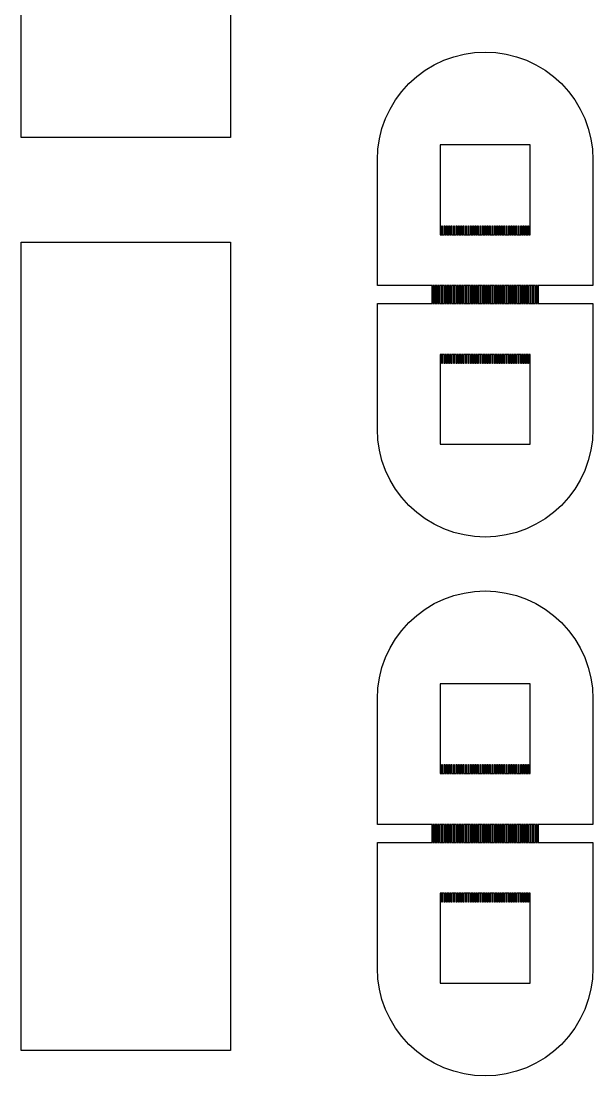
# Model space of a CAD drawing. Extents: x -25 to 122, y -49 to 104.
# Drawn here: x -5.6 to 4.13, y 27.97 to 45.92 of the extents above; entities that cross this region are included whole.
import ezdxf

# ---------------------------------------------------------------- set-up
doc = ezdxf.new("R2010")
doc.units = 0

msp = doc.modelspace()

# ---------------------------------------------------------------- linework, layer by layer
for p, q in [((-5.60449, 43.9444), (-5.60449, 58.5925)), ((-2.03799, 55.026), (-2.03799, 43.9444)), ((1.42812, 45.1799), (1.59082, 45.2568)), ((1.59082, 45.2568), (1.76031, 45.3175)), ((1.76031, 45.3175), (1.93492, 45.3612)), ((1.93492, 45.3612), (2.11296, 45.3876)), ((2.11296, 45.3876), (2.29274, 45.3964)), ((2.29274, 45.3964), (2.47252, 45.3876)), ((2.47252, 45.3876), (2.65056, 45.3612)), ((2.65056, 45.3612), (2.82518, 45.3175)), ((2.82518, 45.3175), (2.99466, 45.2568)), ((2.99466, 45.2568), (3.15738, 45.1799)), ((1.12914, 44.9801), (1.27373, 45.0873)), ((1.27373, 45.0873), (1.42812, 45.1799)), ((3.15738, 45.1799), (3.31175, 45.0873)), ((3.31175, 45.0873), (3.45634, 44.9801)), ((0.99577, 44.8592), (1.12914, 44.9801)), ((3.45634, 44.9801), (3.58971, 44.8592)), ((0.76767, 44.5813), (0.87489, 44.7258)), ((0.87489, 44.7258), (0.99577, 44.8592)), ((3.58971, 44.8592), (3.7106, 44.7258)), ((3.7106, 44.7258), (3.81783, 44.5813)), ((0.67512, 44.4269), (0.76767, 44.5813)), ((3.81783, 44.5813), (3.91035, 44.4269)), ((0.59816, 44.2642), (0.67512, 44.4269)), ((3.91035, 44.4269), (3.98732, 44.2642)), ((0.53752, 44.0947), (0.59816, 44.2642)), ((3.98732, 44.2642), (4.04796, 44.0947)), ((0.49379, 43.9201), (0.53752, 44.0947)), ((4.04796, 44.0947), (4.09169, 43.9201)), ((-2.03799, 43.9444), (-5.60449, 43.9444)), ((0.46739, 43.742), (0.49379, 43.9201)), ((3.05699, 43.817), (1.52849, 43.817)), ((1.52849, 43.817), (1.52849, 42.2885)), ((3.05699, 42.2885), (3.05699, 43.817)), ((4.09169, 43.9201), (4.1181, 43.742)), ((0.45856, 43.5622), (0.46739, 43.742)), ((4.1181, 43.742), (4.12692, 43.5622)), ((0.45856, 41.4223), (0.45856, 43.5622)), ((4.12692, 43.5622), (4.12692, 41.4223)), ((1.55397, 42.4413), (1.56416, 42.4413)), ((1.55397, 42.2885), (1.55397, 42.4413)), ((1.56416, 42.4413), (1.56416, 42.2885)), ((1.59473, 42.2885), (1.59473, 42.4413)), ((1.59473, 42.4413), (1.60493, 42.4413)), ((1.60493, 42.4413), (1.60493, 42.2885)), ((1.6355, 42.2885), (1.6355, 42.4413)), ((1.6355, 42.4413), (1.64568, 42.4413)), ((1.64568, 42.4413), (1.64568, 42.2885)), ((1.67625, 42.2885), (1.67625, 42.4413)), ((1.67625, 42.4413), (1.68645, 42.4413)), ((1.68645, 42.4413), (1.68645, 42.2885)), ((1.71703, 42.2885), (1.71703, 42.4413)), ((1.71703, 42.4413), (1.7272, 42.4413)), ((1.7272, 42.4413), (1.7272, 42.2885)), ((1.75777, 42.2885), (1.75777, 42.4413)), ((1.75777, 42.4413), (1.76796, 42.4413)), ((1.76796, 42.4413), (1.76796, 42.2885)), ((1.79854, 42.2885), (1.79854, 42.4413)), ((1.79854, 42.4413), (1.80873, 42.4413)), ((1.80873, 42.4413), (1.80873, 42.2885)), ((1.83929, 42.2885), (1.83929, 42.4413)), ((1.83929, 42.4413), (1.84949, 42.4413)), ((1.84949, 42.4413), (1.84949, 42.2885)), ((1.88005, 42.2885), (1.88005, 42.4413)), ((1.88005, 42.4413), (1.89024, 42.4413)), ((1.89024, 42.4413), (1.89024, 42.2885)), ((1.92082, 42.2885), (1.92082, 42.4413)), ((1.92082, 42.4413), (1.931, 42.4413)), ((1.931, 42.4413), (1.931, 42.2885)), ((1.96156, 42.2885), (1.96156, 42.4413)), ((1.96156, 42.4413), (1.97177, 42.4413)), ((1.97177, 42.4413), (1.97177, 42.2885)), ((2.00233, 42.2885), (2.00233, 42.4413)), ((2.00233, 42.4413), (2.01253, 42.4413)), ((2.01253, 42.4413), (2.01253, 42.2885)), ((2.04309, 42.2885), (2.04309, 42.4413)), ((2.04309, 42.4413), (2.0533, 42.4413)), ((2.0533, 42.4413), (2.0533, 42.2885)), ((2.08386, 42.2885), (2.08386, 42.4413)), ((2.08386, 42.4413), (2.09404, 42.4413)), ((2.09404, 42.4413), (2.09404, 42.2885)), ((2.12462, 42.2885), (2.12462, 42.4413)), ((2.12462, 42.4413), (2.1348, 42.4413)), ((2.1348, 42.4413), (2.1348, 42.2885)), ((2.16537, 42.2885), (2.16537, 42.4413)), ((2.16537, 42.4413), (2.17557, 42.4413)), ((2.17557, 42.4413), (2.17557, 42.2885)), ((2.20613, 42.2885), (2.20613, 42.4413)), ((2.20613, 42.4413), (2.21632, 42.4413)), ((2.21632, 42.4413), (2.21632, 42.2885)), ((2.24689, 42.2885), (2.24689, 42.4413)), ((2.24689, 42.4413), (2.2571, 42.4413)), ((2.2571, 42.4413), (2.2571, 42.2885)), ((2.28766, 42.2885), (2.28766, 42.4413)), ((2.28766, 42.4413), (2.29782, 42.4413)), ((2.29782, 42.4413), (2.29782, 42.2885)), ((2.3284, 42.2885), (2.3284, 42.4413)), ((2.3284, 42.4413), (2.33859, 42.4413)), ((2.33859, 42.4413), (2.33859, 42.2885)), ((2.36917, 42.2885), (2.36917, 42.4413)), ((2.36917, 42.4413), (2.37935, 42.4413)), ((2.37935, 42.4413), (2.37935, 42.2885)), ((2.40991, 42.2885), (2.40991, 42.4413)), ((2.40991, 42.4413), (2.42012, 42.4413)), ((2.42012, 42.4413), (2.42012, 42.2885)), ((2.45068, 42.2885), (2.45068, 42.4413)), ((2.45068, 42.4413), (2.46088, 42.4413)), ((2.46088, 42.4413), (2.46088, 42.2885)), ((2.49144, 42.2885), (2.49144, 42.4413)), ((2.49144, 42.4413), (2.50162, 42.4413)), ((2.50162, 42.4413), (2.50162, 42.2885)), ((2.5322, 42.2885), (2.5322, 42.4413)), ((2.5322, 42.4413), (2.54239, 42.4413)), ((2.54239, 42.4413), (2.54239, 42.2885)), ((2.57297, 42.2885), (2.57297, 42.4413)), ((2.57297, 42.4413), (2.58315, 42.4413)), ((2.58315, 42.4413), (2.58315, 42.2885)), ((2.61371, 42.2885), (2.61371, 42.4413)), ((2.61371, 42.4413), (2.62392, 42.4413)), ((2.62392, 42.4413), (2.62392, 42.2885)), ((2.65448, 42.2885), (2.65448, 42.4413)), ((2.65448, 42.4413), (2.66467, 42.4413)), ((2.66467, 42.4413), (2.66467, 42.2885)), ((2.69524, 42.2885), (2.69524, 42.4413)), ((2.69524, 42.4413), (2.70543, 42.4413)), ((2.70543, 42.4413), (2.70543, 42.2885)), ((2.73601, 42.2885), (2.73601, 42.4413)), ((2.73601, 42.4413), (2.74619, 42.4413)), ((2.74619, 42.4413), (2.74619, 42.2885)), ((2.77676, 42.2885), (2.77676, 42.4413)), ((2.77676, 42.4413), (2.78694, 42.4413)), ((2.78694, 42.4413), (2.78694, 42.2885)), ((2.81752, 42.2885), (2.81752, 42.4413)), ((2.81752, 42.4413), (2.82771, 42.4413)), ((2.82771, 42.4413), (2.82771, 42.2885)), ((2.85828, 42.2885), (2.85828, 42.4413)), ((2.85828, 42.4413), (2.86847, 42.4413)), ((2.86847, 42.4413), (2.86847, 42.2885)), ((2.89903, 42.2885), (2.89903, 42.4413)), ((2.89903, 42.4413), (2.90923, 42.4413)), ((2.90923, 42.4413), (2.90923, 42.2885)), ((2.9398, 42.2885), (2.9398, 42.4413)), ((2.9398, 42.4413), (2.94998, 42.4413)), ((2.94998, 42.4413), (2.94998, 42.2885)), ((2.98056, 42.2885), (2.98056, 42.4413)), ((2.98056, 42.4413), (2.99075, 42.4413)), ((2.99075, 42.4413), (2.99075, 42.2885)), ((3.02132, 42.2885), (3.02132, 42.4413)), ((3.02132, 42.4413), (3.03151, 42.4413)), ((3.03151, 42.4413), (3.03151, 42.2885)), ((1.52849, 42.2885), (1.55397, 42.2885)), ((1.56416, 42.2885), (1.59473, 42.2885)), ((1.60493, 42.2885), (1.6355, 42.2885)), ((1.64568, 42.2885), (1.67625, 42.2885)), ((1.68645, 42.2885), (1.71703, 42.2885)), ((1.7272, 42.2885), (1.75777, 42.2885)), ((1.76796, 42.2885), (1.79854, 42.2885)), ((1.80873, 42.2885), (1.83929, 42.2885)), ((1.84949, 42.2885), (1.88005, 42.2885)), ((1.89024, 42.2885), (1.92082, 42.2885)), ((1.931, 42.2885), (1.96156, 42.2885)), ((1.97177, 42.2885), (2.00233, 42.2885)), ((2.01253, 42.2885), (2.04309, 42.2885)), ((2.0533, 42.2885), (2.08386, 42.2885)), ((2.09404, 42.2885), (2.12462, 42.2885)), ((2.1348, 42.2885), (2.16537, 42.2885)), ((2.17557, 42.2885), (2.20613, 42.2885)), ((2.21632, 42.2885), (2.24689, 42.2885)), ((2.2571, 42.2885), (2.28766, 42.2885)), ((2.29782, 42.2885), (2.3284, 42.2885)), ((2.33859, 42.2885), (2.36917, 42.2885)), ((2.37935, 42.2885), (2.40991, 42.2885)), ((2.42012, 42.2885), (2.45068, 42.2885)), ((2.46088, 42.2885), (2.49144, 42.2885)), ((2.50162, 42.2885), (2.5322, 42.2885)), ((2.54239, 42.2885), (2.57297, 42.2885)), ((2.58315, 42.2885), (2.61371, 42.2885)), ((2.62392, 42.2885), (2.65448, 42.2885)), ((2.66467, 42.2885), (2.69524, 42.2885)), ((2.70543, 42.2885), (2.73601, 42.2885)), ((2.74619, 42.2885), (2.77676, 42.2885)), ((2.78694, 42.2885), (2.81752, 42.2885)), ((2.82771, 42.2885), (2.85828, 42.2885)), ((2.86847, 42.2885), (2.89903, 42.2885)), ((2.90923, 42.2885), (2.9398, 42.2885)), ((2.94998, 42.2885), (2.98056, 42.2885)), ((2.99075, 42.2885), (3.02132, 42.2885)), ((3.03151, 42.2885), (3.05699, 42.2885)), ((-5.60449, 28.4046), (-5.60449, 42.1611)), ((-5.60449, 42.1611), (-2.03799, 42.1611)), ((-2.03799, 42.1611), (-2.03799, 28.4046)), ((1.39093, 41.4223), (0.45856, 41.4223)), ((1.39093, 41.1167), (1.39093, 41.4223)), ((1.4317, 41.4223), (1.40112, 41.4223)), ((1.40112, 41.4223), (1.40112, 41.1167)), ((1.4317, 41.1167), (1.4317, 41.4223)), ((1.47246, 41.4223), (1.44188, 41.4223)), ((1.44188, 41.4223), (1.44188, 41.1167)), ((1.47246, 41.1167), (1.47246, 41.4223)), ((1.51321, 41.4223), (1.48264, 41.4223)), ((1.48264, 41.4223), (1.48264, 41.1167)), ((1.51321, 41.1167), (1.51321, 41.4223)), ((1.55397, 41.4223), (1.52341, 41.4223)), ((1.52341, 41.4223), (1.52341, 41.1167)), ((1.55397, 41.1167), (1.55397, 41.4223)), ((1.59473, 41.4223), (1.56416, 41.4223)), ((1.56416, 41.4223), (1.56416, 41.1167)), ((1.59473, 41.1167), (1.59473, 41.4223)), ((1.6355, 41.4223), (1.60493, 41.4223)), ((1.60493, 41.4223), (1.60493, 41.1167)), ((1.6355, 41.1167), (1.6355, 41.4223)), ((1.67625, 41.4223), (1.64568, 41.4223)), ((1.64568, 41.4223), (1.64568, 41.1167)), ((1.67625, 41.1167), (1.67625, 41.4223)), ((1.71703, 41.4223), (1.68645, 41.4223)), ((1.68645, 41.4223), (1.68645, 41.1167)), ((1.71703, 41.1167), (1.71703, 41.4223)), ((1.75777, 41.4223), (1.7272, 41.4223)), ((1.7272, 41.4223), (1.7272, 41.1167)), ((1.75777, 41.1167), (1.75777, 41.4223)), ((1.79854, 41.4223), (1.76796, 41.4223)), ((1.76796, 41.4223), (1.76796, 41.1167)), ((1.79854, 41.1167), (1.79854, 41.4223)), ((1.83929, 41.4223), (1.80873, 41.4223)), ((1.80873, 41.4223), (1.80873, 41.1167)), ((1.83929, 41.1167), (1.83929, 41.4223)), ((1.88005, 41.4223), (1.84949, 41.4223)), ((1.84949, 41.4223), (1.84949, 41.1167)), ((1.88005, 41.1167), (1.88005, 41.4223)), ((1.92082, 41.4223), (1.89024, 41.4223)), ((1.89024, 41.4223), (1.89024, 41.1167)), ((1.92082, 41.1167), (1.92082, 41.4223)), ((1.96156, 41.4223), (1.931, 41.4223)), ((1.931, 41.4223), (1.931, 41.1167)), ((1.96156, 41.1167), (1.96156, 41.4223)), ((2.00233, 41.4223), (1.97177, 41.4223)), ((1.97177, 41.4223), (1.97177, 41.1167)), ((2.00233, 41.1167), (2.00233, 41.4223)), ((2.04309, 41.4223), (2.01253, 41.4223)), ((2.01253, 41.4223), (2.01253, 41.1167)), ((2.04309, 41.1167), (2.04309, 41.4223)), ((2.08386, 41.4223), (2.0533, 41.4223)), ((2.0533, 41.4223), (2.0533, 41.1167)), ((2.08386, 41.1167), (2.08386, 41.4223)), ((2.12462, 41.4223), (2.09404, 41.4223)), ((2.09404, 41.4223), (2.09404, 41.1167)), ((2.12462, 41.1167), (2.12462, 41.4223)), ((2.16537, 41.4223), (2.1348, 41.4223)), ((2.1348, 41.4223), (2.1348, 41.1167)), ((2.16537, 41.1167), (2.16537, 41.4223)), ((2.20613, 41.4223), (2.17557, 41.4223)), ((2.17557, 41.4223), (2.17557, 41.1167)), ((2.20613, 41.1167), (2.20613, 41.4223)), ((2.24689, 41.4223), (2.21632, 41.4223)), ((2.21632, 41.4223), (2.21632, 41.1167)), ((2.24689, 41.1167), (2.24689, 41.4223)), ((2.28766, 41.4223), (2.2571, 41.4223)), ((2.2571, 41.4223), (2.2571, 41.1167)), ((2.28766, 41.1167), (2.28766, 41.4223)), ((2.3284, 41.4223), (2.29782, 41.4223)), ((2.29782, 41.4223), (2.29782, 41.1167)), ((2.3284, 41.1167), (2.3284, 41.4223)), ((2.36917, 41.4223), (2.33859, 41.4223)), ((2.33859, 41.4223), (2.33859, 41.1167)), ((2.36917, 41.1167), (2.36917, 41.4223)), ((2.40991, 41.4223), (2.37935, 41.4223)), ((2.37935, 41.4223), (2.37935, 41.1167)), ((2.40991, 41.1167), (2.40991, 41.4223)), ((2.45068, 41.4223), (2.42012, 41.4223)), ((2.42012, 41.4223), (2.42012, 41.1167)), ((2.45068, 41.1167), (2.45068, 41.4223)), ((2.49144, 41.4223), (2.46088, 41.4223)), ((2.46088, 41.4223), (2.46088, 41.1167)), ((2.49144, 41.1167), (2.49144, 41.4223)), ((2.5322, 41.4223), (2.50162, 41.4223)), ((2.50162, 41.4223), (2.50162, 41.1167)), ((2.5322, 41.1167), (2.5322, 41.4223)), ((2.57297, 41.4223), (2.54239, 41.4223)), ((2.54239, 41.4223), (2.54239, 41.1167)), ((2.57297, 41.1167), (2.57297, 41.4223)), ((2.61371, 41.4223), (2.58315, 41.4223)), ((2.58315, 41.4223), (2.58315, 41.1167)), ((2.61371, 41.1167), (2.61371, 41.4223)), ((2.65448, 41.4223), (2.62392, 41.4223)), ((2.62392, 41.4223), (2.62392, 41.1167)), ((2.65448, 41.1167), (2.65448, 41.4223)), ((2.69524, 41.4223), (2.66467, 41.4223)), ((2.66467, 41.4223), (2.66467, 41.1167)), ((2.69524, 41.1167), (2.69524, 41.4223)), ((2.73601, 41.4223), (2.70543, 41.4223)), ((2.70543, 41.4223), (2.70543, 41.1167)), ((2.73601, 41.1167), (2.73601, 41.4223)), ((2.77676, 41.4223), (2.74619, 41.4223)), ((2.74619, 41.4223), (2.74619, 41.1167)), ((2.77676, 41.1167), (2.77676, 41.4223)), ((2.81752, 41.4223), (2.78694, 41.4223)), ((2.78694, 41.4223), (2.78694, 41.1167)), ((2.81752, 41.1167), (2.81752, 41.4223)), ((2.85828, 41.4223), (2.82771, 41.4223)), ((2.82771, 41.4223), (2.82771, 41.1167)), ((2.85828, 41.1167), (2.85828, 41.4223)), ((2.89903, 41.4223), (2.86847, 41.4223)), ((2.86847, 41.4223), (2.86847, 41.1167)), ((2.89903, 41.1167), (2.89903, 41.4223)), ((2.9398, 41.4223), (2.90923, 41.4223)), ((2.90923, 41.4223), (2.90923, 41.1167)), ((2.9398, 41.1167), (2.9398, 41.4223)), ((2.98056, 41.4223), (2.94998, 41.4223)), ((2.94998, 41.4223), (2.94998, 41.1167)), ((2.98056, 41.1167), (2.98056, 41.4223)), ((3.02132, 41.4223), (2.99075, 41.4223)), ((2.99075, 41.4223), (2.99075, 41.1167)), ((3.02132, 41.1167), (3.02132, 41.4223)), ((3.06207, 41.4223), (3.03151, 41.4223)), ((3.03151, 41.4223), (3.03151, 41.1167)), ((3.06207, 41.1167), (3.06207, 41.4223)), ((3.10284, 41.4223), (3.07228, 41.4223)), ((3.07228, 41.4223), (3.07228, 41.1167)), ((3.10284, 41.1167), (3.10284, 41.4223)), ((3.1436, 41.4223), (3.11304, 41.4223)), ((3.11304, 41.4223), (3.11304, 41.1167)), ((3.1436, 41.1167), (3.1436, 41.4223)), ((3.18437, 41.4223), (3.15378, 41.4223)), ((3.15378, 41.4223), (3.15378, 41.1167)), ((3.18437, 41.1167), (3.18437, 41.4223)), ((4.12692, 41.4223), (3.19455, 41.4223)), ((3.19455, 41.4223), (3.19455, 41.1167)), ((0.45856, 38.9767), (0.45856, 41.1167)), ((0.45856, 41.1167), (1.39093, 41.1167)), ((1.40112, 41.1167), (1.4317, 41.1167)), ((1.44188, 41.1167), (1.47246, 41.1167)), ((1.48264, 41.1167), (1.51321, 41.1167)), ((1.52341, 41.1167), (1.55397, 41.1167)), ((1.56416, 41.1167), (1.59473, 41.1167)), ((1.60493, 41.1167), (1.6355, 41.1167)), ((1.64568, 41.1167), (1.67625, 41.1167)), ((1.68645, 41.1167), (1.71703, 41.1167)), ((1.7272, 41.1167), (1.75777, 41.1167)), ((1.76796, 41.1167), (1.79854, 41.1167)), ((1.80873, 41.1167), (1.83929, 41.1167)), ((1.84949, 41.1167), (1.88005, 41.1167)), ((1.89024, 41.1167), (1.92082, 41.1167)), ((1.931, 41.1167), (1.96156, 41.1167)), ((1.97177, 41.1167), (2.00233, 41.1167)), ((2.01253, 41.1167), (2.04309, 41.1167)), ((2.0533, 41.1167), (2.08386, 41.1167)), ((2.09404, 41.1167), (2.12462, 41.1167)), ((2.1348, 41.1167), (2.16537, 41.1167)), ((2.17557, 41.1167), (2.20613, 41.1167)), ((2.21632, 41.1167), (2.24689, 41.1167)), ((2.2571, 41.1167), (2.28766, 41.1167)), ((2.29782, 41.1167), (2.3284, 41.1167)), ((2.33859, 41.1167), (2.36917, 41.1167)), ((2.37935, 41.1167), (2.40991, 41.1167)), ((2.42012, 41.1167), (2.45068, 41.1167)), ((2.46088, 41.1167), (2.49144, 41.1167)), ((2.50162, 41.1167), (2.5322, 41.1167)), ((2.54239, 41.1167), (2.57297, 41.1167)), ((2.58315, 41.1167), (2.61371, 41.1167)), ((2.62392, 41.1167), (2.65448, 41.1167)), ((2.66467, 41.1167), (2.69524, 41.1167)), ((2.70543, 41.1167), (2.73601, 41.1167)), ((2.74619, 41.1167), (2.77676, 41.1167)), ((2.78694, 41.1167), (2.81752, 41.1167)), ((2.82771, 41.1167), (2.85828, 41.1167)), ((2.86847, 41.1167), (2.89903, 41.1167)), ((2.90923, 41.1167), (2.9398, 41.1167)), ((2.94998, 41.1167), (2.98056, 41.1167)), ((2.99075, 41.1167), (3.02132, 41.1167)), ((3.03151, 41.1167), (3.06207, 41.1167)), ((3.07228, 41.1167), (3.10284, 41.1167)), ((3.11304, 41.1167), (3.1436, 41.1167)), ((3.15378, 41.1167), (3.18437, 41.1167)), ((3.19455, 41.1167), (4.12692, 41.1167)), ((4.12692, 41.1167), (4.12692, 38.9767)), ((1.55397, 40.2505), (1.52849, 40.2505)), ((1.52849, 40.2505), (1.52849, 38.722)), ((1.55397, 40.0976), (1.55397, 40.2505)), ((1.59473, 40.2505), (1.56416, 40.2505)), ((1.56416, 40.2505), (1.56416, 40.0976)), ((1.59473, 40.0976), (1.59473, 40.2505)), ((1.6355, 40.2505), (1.60493, 40.2505)), ((1.60493, 40.2505), (1.60493, 40.0976)), ((1.6355, 40.0976), (1.6355, 40.2505)), ((1.67625, 40.2505), (1.64568, 40.2505)), ((1.64568, 40.2505), (1.64568, 40.0976)), ((1.67625, 40.0976), (1.67625, 40.2505)), ((1.71703, 40.2505), (1.68645, 40.2505)), ((1.68645, 40.2505), (1.68645, 40.0976)), ((1.71703, 40.0976), (1.71703, 40.2505)), ((1.75777, 40.2505), (1.7272, 40.2505)), ((1.7272, 40.2505), (1.7272, 40.0976)), ((1.75777, 40.0976), (1.75777, 40.2505)), ((1.79854, 40.2505), (1.76796, 40.2505)), ((1.76796, 40.2505), (1.76796, 40.0976)), ((1.79854, 40.0976), (1.79854, 40.2505)), ((1.83929, 40.2505), (1.80873, 40.2505)), ((1.80873, 40.2505), (1.80873, 40.0976)), ((1.83929, 40.0976), (1.83929, 40.2505)), ((1.88005, 40.2505), (1.84949, 40.2505)), ((1.84949, 40.2505), (1.84949, 40.0976)), ((1.88005, 40.0976), (1.88005, 40.2505)), ((1.92082, 40.2505), (1.89024, 40.2505)), ((1.89024, 40.2505), (1.89024, 40.0976)), ((1.92082, 40.0976), (1.92082, 40.2505)), ((1.96156, 40.2505), (1.931, 40.2505)), ((1.931, 40.2505), (1.931, 40.0976)), ((1.96156, 40.0976), (1.96156, 40.2505)), ((2.00233, 40.2505), (1.97177, 40.2505)), ((1.97177, 40.2505), (1.97177, 40.0976)), ((2.00233, 40.0976), (2.00233, 40.2505)), ((2.04309, 40.2505), (2.01253, 40.2505)), ((2.01253, 40.2505), (2.01253, 40.0976)), ((2.04309, 40.0976), (2.04309, 40.2505)), ((2.08386, 40.2505), (2.0533, 40.2505)), ((2.0533, 40.2505), (2.0533, 40.0976)), ((2.08386, 40.0976), (2.08386, 40.2505)), ((2.12462, 40.2505), (2.09404, 40.2505)), ((2.09404, 40.2505), (2.09404, 40.0976)), ((2.12462, 40.0976), (2.12462, 40.2505)), ((2.16537, 40.2505), (2.1348, 40.2505)), ((2.1348, 40.2505), (2.1348, 40.0976)), ((2.16537, 40.0976), (2.16537, 40.2505)), ((2.20613, 40.2505), (2.17557, 40.2505)), ((2.17557, 40.2505), (2.17557, 40.0976)), ((2.20613, 40.0976), (2.20613, 40.2505)), ((2.24689, 40.2505), (2.21632, 40.2505)), ((2.21632, 40.2505), (2.21632, 40.0976)), ((2.24689, 40.0976), (2.24689, 40.2505)), ((2.28766, 40.2505), (2.2571, 40.2505)), ((2.2571, 40.2505), (2.2571, 40.0976)), ((2.28766, 40.0976), (2.28766, 40.2505)), ((2.3284, 40.2505), (2.29782, 40.2505)), ((2.29782, 40.2505), (2.29782, 40.0976)), ((2.3284, 40.0976), (2.3284, 40.2505)), ((2.36917, 40.2505), (2.33859, 40.2505)), ((2.33859, 40.2505), (2.33859, 40.0976)), ((2.36917, 40.0976), (2.36917, 40.2505)), ((2.40991, 40.2505), (2.37935, 40.2505)), ((2.37935, 40.2505), (2.37935, 40.0976)), ((2.40991, 40.0976), (2.40991, 40.2505)), ((2.45068, 40.2505), (2.42012, 40.2505)), ((2.42012, 40.2505), (2.42012, 40.0976)), ((2.45068, 40.0976), (2.45068, 40.2505)), ((2.49144, 40.2505), (2.46088, 40.2505)), ((2.46088, 40.2505), (2.46088, 40.0976)), ((2.49144, 40.0976), (2.49144, 40.2505)), ((2.5322, 40.2505), (2.50162, 40.2505)), ((2.50162, 40.2505), (2.50162, 40.0976)), ((2.5322, 40.0976), (2.5322, 40.2505)), ((2.57297, 40.2505), (2.54239, 40.2505)), ((2.54239, 40.2505), (2.54239, 40.0976)), ((2.57297, 40.0976), (2.57297, 40.2505)), ((2.61371, 40.2505), (2.58315, 40.2505)), ((2.58315, 40.2505), (2.58315, 40.0976)), ((2.61371, 40.0976), (2.61371, 40.2505)), ((2.65448, 40.2505), (2.62392, 40.2505)), ((2.62392, 40.2505), (2.62392, 40.0976)), ((2.65448, 40.0976), (2.65448, 40.2505)), ((2.69524, 40.2505), (2.66467, 40.2505)), ((2.66467, 40.2505), (2.66467, 40.0976)), ((2.69524, 40.0976), (2.69524, 40.2505)), ((2.73601, 40.2505), (2.70543, 40.2505)), ((2.70543, 40.2505), (2.70543, 40.0976)), ((2.73601, 40.0976), (2.73601, 40.2505)), ((2.77676, 40.2505), (2.74619, 40.2505)), ((2.74619, 40.2505), (2.74619, 40.0976)), ((2.77676, 40.0976), (2.77676, 40.2505)), ((2.81752, 40.2505), (2.78694, 40.2505)), ((2.78694, 40.2505), (2.78694, 40.0976)), ((2.81752, 40.0976), (2.81752, 40.2505)), ((2.85828, 40.2505), (2.82771, 40.2505)), ((2.82771, 40.2505), (2.82771, 40.0976)), ((2.85828, 40.0976), (2.85828, 40.2505)), ((2.89903, 40.2505), (2.86847, 40.2505)), ((2.86847, 40.2505), (2.86847, 40.0976)), ((2.89903, 40.0976), (2.89903, 40.2505)), ((2.9398, 40.2505), (2.90923, 40.2505)), ((2.90923, 40.2505), (2.90923, 40.0976)), ((2.9398, 40.0976), (2.9398, 40.2505)), ((2.98056, 40.2505), (2.94998, 40.2505)), ((2.94998, 40.2505), (2.94998, 40.0976)), ((2.98056, 40.0976), (2.98056, 40.2505)), ((3.02132, 40.2505), (2.99075, 40.2505)), ((2.99075, 40.2505), (2.99075, 40.0976)), ((3.02132, 40.0976), (3.02132, 40.2505)), ((3.05699, 40.2505), (3.03151, 40.2505)), ((3.03151, 40.2505), (3.03151, 40.0976)), ((3.05699, 38.722), (3.05699, 40.2505)), ((1.56416, 40.0976), (1.55397, 40.0976)), ((1.60493, 40.0976), (1.59473, 40.0976)), ((1.64568, 40.0976), (1.6355, 40.0976)), ((1.68645, 40.0976), (1.67625, 40.0976)), ((1.7272, 40.0976), (1.71703, 40.0976)), ((1.76796, 40.0976), (1.75777, 40.0976)), ((1.80873, 40.0976), (1.79854, 40.0976)), ((1.84949, 40.0976), (1.83929, 40.0976)), ((1.89024, 40.0976), (1.88005, 40.0976)), ((1.931, 40.0976), (1.92082, 40.0976)), ((1.97177, 40.0976), (1.96156, 40.0976)), ((2.01253, 40.0976), (2.00233, 40.0976)), ((2.0533, 40.0976), (2.04309, 40.0976)), ((2.09404, 40.0976), (2.08386, 40.0976)), ((2.1348, 40.0976), (2.12462, 40.0976)), ((2.17557, 40.0976), (2.16537, 40.0976)), ((2.21632, 40.0976), (2.20613, 40.0976)), ((2.2571, 40.0976), (2.24689, 40.0976)), ((2.29782, 40.0976), (2.28766, 40.0976)), ((2.33859, 40.0976), (2.3284, 40.0976)), ((2.37935, 40.0976), (2.36917, 40.0976)), ((2.42012, 40.0976), (2.40991, 40.0976)), ((2.46088, 40.0976), (2.45068, 40.0976)), ((2.50162, 40.0976), (2.49144, 40.0976)), ((2.54239, 40.0976), (2.5322, 40.0976)), ((2.58315, 40.0976), (2.57297, 40.0976)), ((2.62392, 40.0976), (2.61371, 40.0976)), ((2.66467, 40.0976), (2.65448, 40.0976)), ((2.70543, 40.0976), (2.69524, 40.0976)), ((2.74619, 40.0976), (2.73601, 40.0976)), ((2.78694, 40.0976), (2.77676, 40.0976)), ((2.82771, 40.0976), (2.81752, 40.0976)), ((2.86847, 40.0976), (2.85828, 40.0976)), ((2.90923, 40.0976), (2.89903, 40.0976)), ((2.94998, 40.0976), (2.9398, 40.0976)), ((2.99075, 40.0976), (2.98056, 40.0976)), ((3.03151, 40.0976), (3.02132, 40.0976)), ((0.46739, 38.797), (0.45856, 38.9767)), ((4.12692, 38.9767), (4.1181, 38.797)), ((0.49379, 38.6189), (0.46739, 38.797)), ((4.1181, 38.797), (4.09169, 38.6189)), ((0.53752, 38.4443), (0.49379, 38.6189)), ((1.52849, 38.722), (3.05699, 38.722)), ((4.09169, 38.6189), (4.04796, 38.4443)), ((0.59816, 38.2748), (0.53752, 38.4443)), ((4.04796, 38.4443), (3.98732, 38.2748)), ((0.67512, 38.1121), (0.59816, 38.2748)), ((3.98732, 38.2748), (3.91035, 38.1121)), ((0.76767, 37.9577), (0.67512, 38.1121)), ((3.91035, 38.1121), (3.81783, 37.9577)), ((0.87489, 37.8131), (0.76767, 37.9577)), ((3.81783, 37.9577), (3.7106, 37.8131)), ((0.99577, 37.6798), (0.87489, 37.8131)), ((3.7106, 37.8131), (3.58971, 37.6798)), ((1.12914, 37.5589), (0.99577, 37.6798)), ((1.27373, 37.4517), (1.12914, 37.5589)), ((3.45634, 37.5589), (3.31175, 37.4517)), ((3.58971, 37.6798), (3.45634, 37.5589)), ((1.42812, 37.3591), (1.27373, 37.4517)), ((1.59082, 37.2822), (1.42812, 37.3591)), ((3.15738, 37.3591), (2.99466, 37.2822)), ((3.31175, 37.4517), (3.15738, 37.3591)), ((1.76031, 37.2215), (1.59082, 37.2822)), ((1.93492, 37.1778), (1.76031, 37.2215)), ((2.11296, 37.1514), (1.93492, 37.1778)), ((2.65056, 37.1778), (2.47252, 37.1514)), ((2.82518, 37.2215), (2.65056, 37.1778)), ((2.99466, 37.2822), (2.82518, 37.2215)), ((2.29274, 37.1425), (2.11296, 37.1514)), ((2.47252, 37.1514), (2.29274, 37.1425)), ((1.42812, 36.0089), (1.59082, 36.0858)), ((1.59082, 36.0858), (1.76031, 36.1465)), ((1.76031, 36.1465), (1.93492, 36.1902)), ((1.93492, 36.1902), (2.11296, 36.2166)), ((2.11296, 36.2166), (2.29274, 36.2254)), ((2.29274, 36.2254), (2.47252, 36.2166)), ((2.47252, 36.2166), (2.65056, 36.1902)), ((2.65056, 36.1902), (2.82518, 36.1465)), ((2.82518, 36.1465), (2.99466, 36.0858)), ((2.99466, 36.0858), (3.15738, 36.0089)), ((1.12914, 35.8091), (1.27373, 35.9163)), ((1.27373, 35.9163), (1.42812, 36.0089)), ((3.15738, 36.0089), (3.31175, 35.9163)), ((3.31175, 35.9163), (3.45634, 35.8091)), ((0.99577, 35.6882), (1.12914, 35.8091)), ((3.45634, 35.8091), (3.58971, 35.6882)), ((0.76767, 35.4103), (0.87489, 35.5548)), ((0.87489, 35.5548), (0.99577, 35.6882)), ((3.58971, 35.6882), (3.7106, 35.5548)), ((3.7106, 35.5548), (3.81783, 35.4103)), ((0.67512, 35.2559), (0.76767, 35.4103)), ((3.81783, 35.4103), (3.91035, 35.2559)), ((0.59816, 35.0932), (0.67512, 35.2559)), ((3.91035, 35.2559), (3.98732, 35.0932)), ((0.53752, 34.9237), (0.59816, 35.0932)), ((3.98732, 35.0932), (4.04796, 34.9237)), ((0.49379, 34.7491), (0.53752, 34.9237)), ((4.04796, 34.9237), (4.09169, 34.7491)), ((0.46739, 34.571), (0.49379, 34.7491)), ((4.09169, 34.7491), (4.1181, 34.571)), ((0.45856, 34.3912), (0.46739, 34.571)), ((3.05699, 34.646), (1.52849, 34.646)), ((1.52849, 34.646), (1.52849, 33.1175)), ((3.05699, 33.1175), (3.05699, 34.646)), ((4.1181, 34.571), (4.12692, 34.3912)), ((0.45856, 32.2513), (0.45856, 34.3912)), ((4.12692, 34.3912), (4.12692, 32.2513)), ((1.55397, 33.2703), (1.56416, 33.2703)), ((1.55397, 33.1175), (1.55397, 33.2703)), ((1.56416, 33.2703), (1.56416, 33.1175)), ((1.59473, 33.1175), (1.59473, 33.2703)), ((1.59473, 33.2703), (1.60493, 33.2703)), ((1.60493, 33.2703), (1.60493, 33.1175)), ((1.6355, 33.1175), (1.6355, 33.2703)), ((1.6355, 33.2703), (1.64568, 33.2703)), ((1.64568, 33.2703), (1.64568, 33.1175)), ((1.67625, 33.1175), (1.67625, 33.2703)), ((1.67625, 33.2703), (1.68645, 33.2703)), ((1.68645, 33.2703), (1.68645, 33.1175)), ((1.71703, 33.1175), (1.71703, 33.2703)), ((1.71703, 33.2703), (1.7272, 33.2703)), ((1.7272, 33.2703), (1.7272, 33.1175)), ((1.75777, 33.1175), (1.75777, 33.2703)), ((1.75777, 33.2703), (1.76796, 33.2703)), ((1.76796, 33.2703), (1.76796, 33.1175)), ((1.79854, 33.1175), (1.79854, 33.2703)), ((1.79854, 33.2703), (1.80873, 33.2703)), ((1.80873, 33.2703), (1.80873, 33.1175)), ((1.83929, 33.1175), (1.83929, 33.2703)), ((1.83929, 33.2703), (1.84949, 33.2703)), ((1.84949, 33.2703), (1.84949, 33.1175)), ((1.88005, 33.1175), (1.88005, 33.2703)), ((1.88005, 33.2703), (1.89024, 33.2703)), ((1.89024, 33.2703), (1.89024, 33.1175)), ((1.92082, 33.1175), (1.92082, 33.2703)), ((1.92082, 33.2703), (1.931, 33.2703)), ((1.931, 33.2703), (1.931, 33.1175)), ((1.96156, 33.1175), (1.96156, 33.2703)), ((1.96156, 33.2703), (1.97177, 33.2703)), ((1.97177, 33.2703), (1.97177, 33.1175)), ((2.00233, 33.1175), (2.00233, 33.2703)), ((2.00233, 33.2703), (2.01253, 33.2703)), ((2.01253, 33.2703), (2.01253, 33.1175)), ((2.04309, 33.1175), (2.04309, 33.2703)), ((2.04309, 33.2703), (2.0533, 33.2703)), ((2.0533, 33.2703), (2.0533, 33.1175)), ((2.08386, 33.1175), (2.08386, 33.2703)), ((2.08386, 33.2703), (2.09404, 33.2703)), ((2.09404, 33.2703), (2.09404, 33.1175)), ((2.12462, 33.1175), (2.12462, 33.2703)), ((2.12462, 33.2703), (2.1348, 33.2703)), ((2.1348, 33.2703), (2.1348, 33.1175)), ((2.16537, 33.1175), (2.16537, 33.2703)), ((2.16537, 33.2703), (2.17557, 33.2703)), ((2.17557, 33.2703), (2.17557, 33.1175)), ((2.20613, 33.1175), (2.20613, 33.2703)), ((2.20613, 33.2703), (2.21632, 33.2703)), ((2.21632, 33.2703), (2.21632, 33.1175)), ((2.24689, 33.1175), (2.24689, 33.2703)), ((2.24689, 33.2703), (2.2571, 33.2703)), ((2.2571, 33.2703), (2.2571, 33.1175)), ((2.28766, 33.1175), (2.28766, 33.2703)), ((2.28766, 33.2703), (2.29782, 33.2703)), ((2.29782, 33.2703), (2.29782, 33.1175)), ((2.3284, 33.1175), (2.3284, 33.2703)), ((2.3284, 33.2703), (2.33859, 33.2703)), ((2.33859, 33.2703), (2.33859, 33.1175)), ((2.36917, 33.1175), (2.36917, 33.2703)), ((2.36917, 33.2703), (2.37935, 33.2703)), ((2.37935, 33.2703), (2.37935, 33.1175)), ((2.40991, 33.1175), (2.40991, 33.2703)), ((2.40991, 33.2703), (2.42012, 33.2703)), ((2.42012, 33.2703), (2.42012, 33.1175)), ((2.45068, 33.1175), (2.45068, 33.2703)), ((2.45068, 33.2703), (2.46088, 33.2703)), ((2.46088, 33.2703), (2.46088, 33.1175)), ((2.49144, 33.1175), (2.49144, 33.2703)), ((2.49144, 33.2703), (2.50162, 33.2703)), ((2.50162, 33.2703), (2.50162, 33.1175)), ((2.5322, 33.1175), (2.5322, 33.2703)), ((2.5322, 33.2703), (2.54239, 33.2703)), ((2.54239, 33.2703), (2.54239, 33.1175)), ((2.57297, 33.1175), (2.57297, 33.2703)), ((2.57297, 33.2703), (2.58315, 33.2703)), ((2.58315, 33.2703), (2.58315, 33.1175)), ((2.61371, 33.1175), (2.61371, 33.2703)), ((2.61371, 33.2703), (2.62392, 33.2703)), ((2.62392, 33.2703), (2.62392, 33.1175)), ((2.65448, 33.1175), (2.65448, 33.2703)), ((2.65448, 33.2703), (2.66467, 33.2703)), ((2.66467, 33.2703), (2.66467, 33.1175)), ((2.69524, 33.1175), (2.69524, 33.2703)), ((2.69524, 33.2703), (2.70543, 33.2703)), ((2.70543, 33.2703), (2.70543, 33.1175)), ((2.73601, 33.1175), (2.73601, 33.2703)), ((2.73601, 33.2703), (2.74619, 33.2703)), ((2.74619, 33.2703), (2.74619, 33.1175)), ((2.77676, 33.1175), (2.77676, 33.2703)), ((2.77676, 33.2703), (2.78694, 33.2703)), ((2.78694, 33.2703), (2.78694, 33.1175)), ((2.81752, 33.1175), (2.81752, 33.2703)), ((2.81752, 33.2703), (2.82771, 33.2703)), ((2.82771, 33.2703), (2.82771, 33.1175)), ((2.85828, 33.1175), (2.85828, 33.2703)), ((2.85828, 33.2703), (2.86847, 33.2703)), ((2.86847, 33.2703), (2.86847, 33.1175)), ((2.89903, 33.1175), (2.89903, 33.2703)), ((2.89903, 33.2703), (2.90923, 33.2703)), ((2.90923, 33.2703), (2.90923, 33.1175)), ((2.9398, 33.1175), (2.9398, 33.2703)), ((2.9398, 33.2703), (2.94998, 33.2703)), ((2.94998, 33.2703), (2.94998, 33.1175)), ((2.98056, 33.1175), (2.98056, 33.2703)), ((2.98056, 33.2703), (2.99075, 33.2703)), ((2.99075, 33.2703), (2.99075, 33.1175)), ((3.02132, 33.1175), (3.02132, 33.2703)), ((3.02132, 33.2703), (3.03151, 33.2703)), ((3.03151, 33.2703), (3.03151, 33.1175)), ((1.52849, 33.1175), (1.55397, 33.1175)), ((1.56416, 33.1175), (1.59473, 33.1175)), ((1.60493, 33.1175), (1.6355, 33.1175)), ((1.64568, 33.1175), (1.67625, 33.1175)), ((1.68645, 33.1175), (1.71703, 33.1175)), ((1.7272, 33.1175), (1.75777, 33.1175)), ((1.76796, 33.1175), (1.79854, 33.1175)), ((1.80873, 33.1175), (1.83929, 33.1175)), ((1.84949, 33.1175), (1.88005, 33.1175)), ((1.89024, 33.1175), (1.92082, 33.1175)), ((1.931, 33.1175), (1.96156, 33.1175)), ((1.97177, 33.1175), (2.00233, 33.1175)), ((2.01253, 33.1175), (2.04309, 33.1175)), ((2.0533, 33.1175), (2.08386, 33.1175)), ((2.09404, 33.1175), (2.12462, 33.1175)), ((2.1348, 33.1175), (2.16537, 33.1175)), ((2.17557, 33.1175), (2.20613, 33.1175)), ((2.21632, 33.1175), (2.24689, 33.1175)), ((2.2571, 33.1175), (2.28766, 33.1175)), ((2.29782, 33.1175), (2.3284, 33.1175)), ((2.33859, 33.1175), (2.36917, 33.1175)), ((2.37935, 33.1175), (2.40991, 33.1175)), ((2.42012, 33.1175), (2.45068, 33.1175)), ((2.46088, 33.1175), (2.49144, 33.1175)), ((2.50162, 33.1175), (2.5322, 33.1175)), ((2.54239, 33.1175), (2.57297, 33.1175)), ((2.58315, 33.1175), (2.61371, 33.1175)), ((2.62392, 33.1175), (2.65448, 33.1175)), ((2.66467, 33.1175), (2.69524, 33.1175)), ((2.70543, 33.1175), (2.73601, 33.1175)), ((2.74619, 33.1175), (2.77676, 33.1175)), ((2.78694, 33.1175), (2.81752, 33.1175)), ((2.82771, 33.1175), (2.85828, 33.1175)), ((2.86847, 33.1175), (2.89903, 33.1175)), ((2.90923, 33.1175), (2.9398, 33.1175)), ((2.94998, 33.1175), (2.98056, 33.1175)), ((2.99075, 33.1175), (3.02132, 33.1175)), ((3.03151, 33.1175), (3.05699, 33.1175)), ((1.39093, 32.2513), (0.45856, 32.2513)), ((1.39093, 31.9456), (1.39093, 32.2513)), ((1.4317, 32.2513), (1.40112, 32.2513)), ((1.40112, 32.2513), (1.40112, 31.9456)), ((1.4317, 31.9456), (1.4317, 32.2513)), ((1.47246, 32.2513), (1.44188, 32.2513)), ((1.44188, 32.2513), (1.44188, 31.9456)), ((1.47246, 31.9456), (1.47246, 32.2513)), ((1.51321, 32.2513), (1.48264, 32.2513)), ((1.48264, 32.2513), (1.48264, 31.9456)), ((1.51321, 31.9456), (1.51321, 32.2513)), ((1.55397, 32.2513), (1.52341, 32.2513)), ((1.52341, 32.2513), (1.52341, 31.9456)), ((1.55397, 31.9456), (1.55397, 32.2513)), ((1.59473, 32.2513), (1.56416, 32.2513)), ((1.56416, 32.2513), (1.56416, 31.9456)), ((1.59473, 31.9456), (1.59473, 32.2513)), ((1.6355, 32.2513), (1.60493, 32.2513)), ((1.60493, 32.2513), (1.60493, 31.9456)), ((1.6355, 31.9456), (1.6355, 32.2513)), ((1.67625, 32.2513), (1.64568, 32.2513)), ((1.64568, 32.2513), (1.64568, 31.9456)), ((1.67625, 31.9456), (1.67625, 32.2513)), ((1.71703, 32.2513), (1.68645, 32.2513)), ((1.68645, 32.2513), (1.68645, 31.9456)), ((1.71703, 31.9456), (1.71703, 32.2513)), ((1.75777, 32.2513), (1.7272, 32.2513)), ((1.7272, 32.2513), (1.7272, 31.9456)), ((1.75777, 31.9456), (1.75777, 32.2513)), ((1.79854, 32.2513), (1.76796, 32.2513)), ((1.76796, 32.2513), (1.76796, 31.9456)), ((1.79854, 31.9456), (1.79854, 32.2513)), ((1.83929, 32.2513), (1.80873, 32.2513)), ((1.80873, 32.2513), (1.80873, 31.9456)), ((1.83929, 31.9456), (1.83929, 32.2513)), ((1.88005, 32.2513), (1.84949, 32.2513)), ((1.84949, 32.2513), (1.84949, 31.9456)), ((1.88005, 31.9456), (1.88005, 32.2513)), ((1.92082, 32.2513), (1.89024, 32.2513)), ((1.89024, 32.2513), (1.89024, 31.9456)), ((1.92082, 31.9456), (1.92082, 32.2513)), ((1.96156, 32.2513), (1.931, 32.2513)), ((1.931, 32.2513), (1.931, 31.9456)), ((1.96156, 31.9456), (1.96156, 32.2513)), ((2.00233, 32.2513), (1.97177, 32.2513)), ((1.97177, 32.2513), (1.97177, 31.9456)), ((2.00233, 31.9456), (2.00233, 32.2513)), ((2.04309, 32.2513), (2.01253, 32.2513)), ((2.01253, 32.2513), (2.01253, 31.9456)), ((2.04309, 31.9456), (2.04309, 32.2513)), ((2.08386, 32.2513), (2.0533, 32.2513)), ((2.0533, 32.2513), (2.0533, 31.9456)), ((2.08386, 31.9456), (2.08386, 32.2513)), ((2.12462, 32.2513), (2.09404, 32.2513)), ((2.09404, 32.2513), (2.09404, 31.9456)), ((2.12462, 31.9456), (2.12462, 32.2513)), ((2.16537, 32.2513), (2.1348, 32.2513)), ((2.1348, 32.2513), (2.1348, 31.9456)), ((2.16537, 31.9456), (2.16537, 32.2513)), ((2.20613, 32.2513), (2.17557, 32.2513)), ((2.17557, 32.2513), (2.17557, 31.9456)), ((2.20613, 31.9456), (2.20613, 32.2513)), ((2.24689, 32.2513), (2.21632, 32.2513)), ((2.21632, 32.2513), (2.21632, 31.9456)), ((2.24689, 31.9456), (2.24689, 32.2513)), ((2.28766, 32.2513), (2.2571, 32.2513)), ((2.2571, 32.2513), (2.2571, 31.9456)), ((2.28766, 31.9456), (2.28766, 32.2513)), ((2.3284, 32.2513), (2.29782, 32.2513)), ((2.29782, 32.2513), (2.29782, 31.9456)), ((2.3284, 31.9456), (2.3284, 32.2513)), ((2.36917, 32.2513), (2.33859, 32.2513)), ((2.33859, 32.2513), (2.33859, 31.9456)), ((2.36917, 31.9456), (2.36917, 32.2513)), ((2.40991, 32.2513), (2.37935, 32.2513)), ((2.37935, 32.2513), (2.37935, 31.9456)), ((2.40991, 31.9456), (2.40991, 32.2513)), ((2.45068, 32.2513), (2.42012, 32.2513)), ((2.42012, 32.2513), (2.42012, 31.9456)), ((2.45068, 31.9456), (2.45068, 32.2513)), ((2.49144, 32.2513), (2.46088, 32.2513)), ((2.46088, 32.2513), (2.46088, 31.9456)), ((2.49144, 31.9456), (2.49144, 32.2513)), ((2.5322, 32.2513), (2.50162, 32.2513)), ((2.50162, 32.2513), (2.50162, 31.9456)), ((2.5322, 31.9456), (2.5322, 32.2513)), ((2.57297, 32.2513), (2.54239, 32.2513)), ((2.54239, 32.2513), (2.54239, 31.9456)), ((2.57297, 31.9456), (2.57297, 32.2513)), ((2.61371, 32.2513), (2.58315, 32.2513)), ((2.58315, 32.2513), (2.58315, 31.9456)), ((2.61371, 31.9456), (2.61371, 32.2513)), ((2.65448, 32.2513), (2.62392, 32.2513)), ((2.62392, 32.2513), (2.62392, 31.9456)), ((2.65448, 31.9456), (2.65448, 32.2513)), ((2.69524, 32.2513), (2.66467, 32.2513)), ((2.66467, 32.2513), (2.66467, 31.9456)), ((2.69524, 31.9456), (2.69524, 32.2513)), ((2.73601, 32.2513), (2.70543, 32.2513)), ((2.70543, 32.2513), (2.70543, 31.9456)), ((2.73601, 31.9456), (2.73601, 32.2513)), ((2.77676, 32.2513), (2.74619, 32.2513)), ((2.74619, 32.2513), (2.74619, 31.9456)), ((2.77676, 31.9456), (2.77676, 32.2513)), ((2.81752, 32.2513), (2.78694, 32.2513)), ((2.78694, 32.2513), (2.78694, 31.9456)), ((2.81752, 31.9456), (2.81752, 32.2513)), ((2.85828, 32.2513), (2.82771, 32.2513)), ((2.82771, 32.2513), (2.82771, 31.9456)), ((2.85828, 31.9456), (2.85828, 32.2513)), ((2.89903, 32.2513), (2.86847, 32.2513)), ((2.86847, 32.2513), (2.86847, 31.9456)), ((2.89903, 31.9456), (2.89903, 32.2513)), ((2.9398, 32.2513), (2.90923, 32.2513)), ((2.90923, 32.2513), (2.90923, 31.9456)), ((2.9398, 31.9456), (2.9398, 32.2513)), ((2.98056, 32.2513), (2.94998, 32.2513)), ((2.94998, 32.2513), (2.94998, 31.9456)), ((2.98056, 31.9456), (2.98056, 32.2513)), ((3.02132, 32.2513), (2.99075, 32.2513)), ((2.99075, 32.2513), (2.99075, 31.9456)), ((3.02132, 31.9456), (3.02132, 32.2513)), ((3.06207, 32.2513), (3.03151, 32.2513)), ((3.03151, 32.2513), (3.03151, 31.9456)), ((3.06207, 31.9456), (3.06207, 32.2513)), ((3.10284, 32.2513), (3.07228, 32.2513)), ((3.07228, 32.2513), (3.07228, 31.9456)), ((3.10284, 31.9456), (3.10284, 32.2513)), ((3.1436, 32.2513), (3.11304, 32.2513)), ((3.11304, 32.2513), (3.11304, 31.9456)), ((3.1436, 31.9456), (3.1436, 32.2513)), ((3.18437, 32.2513), (3.15378, 32.2513)), ((3.15378, 32.2513), (3.15378, 31.9456)), ((3.18437, 31.9456), (3.18437, 32.2513)), ((4.12692, 32.2513), (3.19455, 32.2513)), ((3.19455, 32.2513), (3.19455, 31.9456)), ((0.45856, 29.8057), (0.45856, 31.9456)), ((0.45856, 31.9456), (1.39093, 31.9456)), ((1.40112, 31.9456), (1.4317, 31.9456)), ((1.44188, 31.9456), (1.47246, 31.9456)), ((1.48264, 31.9456), (1.51321, 31.9456)), ((1.52341, 31.9456), (1.55397, 31.9456)), ((1.56416, 31.9456), (1.59473, 31.9456)), ((1.60493, 31.9456), (1.6355, 31.9456)), ((1.64568, 31.9456), (1.67625, 31.9456)), ((1.68645, 31.9456), (1.71703, 31.9456)), ((1.7272, 31.9456), (1.75777, 31.9456)), ((1.76796, 31.9456), (1.79854, 31.9456)), ((1.80873, 31.9456), (1.83929, 31.9456)), ((1.84949, 31.9456), (1.88005, 31.9456)), ((1.89024, 31.9456), (1.92082, 31.9456)), ((1.931, 31.9456), (1.96156, 31.9456)), ((1.97177, 31.9456), (2.00233, 31.9456)), ((2.01253, 31.9456), (2.04309, 31.9456)), ((2.0533, 31.9456), (2.08386, 31.9456)), ((2.09404, 31.9456), (2.12462, 31.9456)), ((2.1348, 31.9456), (2.16537, 31.9456)), ((2.17557, 31.9456), (2.20613, 31.9456)), ((2.21632, 31.9456), (2.24689, 31.9456)), ((2.2571, 31.9456), (2.28766, 31.9456)), ((2.29782, 31.9456), (2.3284, 31.9456)), ((2.33859, 31.9456), (2.36917, 31.9456)), ((2.37935, 31.9456), (2.40991, 31.9456)), ((2.42012, 31.9456), (2.45068, 31.9456)), ((2.46088, 31.9456), (2.49144, 31.9456)), ((2.50162, 31.9456), (2.5322, 31.9456)), ((2.54239, 31.9456), (2.57297, 31.9456)), ((2.58315, 31.9456), (2.61371, 31.9456)), ((2.62392, 31.9456), (2.65448, 31.9456)), ((2.66467, 31.9456), (2.69524, 31.9456)), ((2.70543, 31.9456), (2.73601, 31.9456)), ((2.74619, 31.9456), (2.77676, 31.9456)), ((2.78694, 31.9456), (2.81752, 31.9456)), ((2.82771, 31.9456), (2.85828, 31.9456)), ((2.86847, 31.9456), (2.89903, 31.9456)), ((2.90923, 31.9456), (2.9398, 31.9456)), ((2.94998, 31.9456), (2.98056, 31.9456)), ((2.99075, 31.9456), (3.02132, 31.9456)), ((3.03151, 31.9456), (3.06207, 31.9456)), ((3.07228, 31.9456), (3.10284, 31.9456)), ((3.11304, 31.9456), (3.1436, 31.9456)), ((3.15378, 31.9456), (3.18437, 31.9456)), ((3.19455, 31.9456), (4.12692, 31.9456)), ((4.12692, 31.9456), (4.12692, 29.8057)), ((1.55397, 31.0795), (1.52849, 31.0795)), ((1.52849, 31.0795), (1.52849, 29.551)), ((1.55397, 30.9267), (1.55397, 31.0795)), ((1.59473, 31.0795), (1.56416, 31.0795)), ((1.56416, 31.0795), (1.56416, 30.9267)), ((1.59473, 30.9267), (1.59473, 31.0795)), ((1.6355, 31.0795), (1.60493, 31.0795)), ((1.60493, 31.0795), (1.60493, 30.9267)), ((1.6355, 30.9267), (1.6355, 31.0795)), ((1.67625, 31.0795), (1.64568, 31.0795)), ((1.64568, 31.0795), (1.64568, 30.9267)), ((1.67625, 30.9267), (1.67625, 31.0795)), ((1.71703, 31.0795), (1.68645, 31.0795)), ((1.68645, 31.0795), (1.68645, 30.9267)), ((1.71703, 30.9267), (1.71703, 31.0795)), ((1.75777, 31.0795), (1.7272, 31.0795)), ((1.7272, 31.0795), (1.7272, 30.9267)), ((1.75777, 30.9267), (1.75777, 31.0795)), ((1.79854, 31.0795), (1.76796, 31.0795)), ((1.76796, 31.0795), (1.76796, 30.9267)), ((1.79854, 30.9267), (1.79854, 31.0795)), ((1.83929, 31.0795), (1.80873, 31.0795)), ((1.80873, 31.0795), (1.80873, 30.9267)), ((1.83929, 30.9267), (1.83929, 31.0795)), ((1.88005, 31.0795), (1.84949, 31.0795)), ((1.84949, 31.0795), (1.84949, 30.9267)), ((1.88005, 30.9267), (1.88005, 31.0795)), ((1.92082, 31.0795), (1.89024, 31.0795)), ((1.89024, 31.0795), (1.89024, 30.9267)), ((1.92082, 30.9267), (1.92082, 31.0795)), ((1.96156, 31.0795), (1.931, 31.0795)), ((1.931, 31.0795), (1.931, 30.9267)), ((1.96156, 30.9267), (1.96156, 31.0795)), ((2.00233, 31.0795), (1.97177, 31.0795)), ((1.97177, 31.0795), (1.97177, 30.9267)), ((2.00233, 30.9267), (2.00233, 31.0795)), ((2.04309, 31.0795), (2.01253, 31.0795)), ((2.01253, 31.0795), (2.01253, 30.9267)), ((2.04309, 30.9267), (2.04309, 31.0795)), ((2.08386, 31.0795), (2.0533, 31.0795)), ((2.0533, 31.0795), (2.0533, 30.9267)), ((2.08386, 30.9267), (2.08386, 31.0795)), ((2.12462, 31.0795), (2.09404, 31.0795)), ((2.09404, 31.0795), (2.09404, 30.9267)), ((2.12462, 30.9267), (2.12462, 31.0795)), ((2.16537, 31.0795), (2.1348, 31.0795)), ((2.1348, 31.0795), (2.1348, 30.9267)), ((2.16537, 30.9267), (2.16537, 31.0795)), ((2.20613, 31.0795), (2.17557, 31.0795)), ((2.17557, 31.0795), (2.17557, 30.9267)), ((2.20613, 30.9267), (2.20613, 31.0795)), ((2.24689, 31.0795), (2.21632, 31.0795)), ((2.21632, 31.0795), (2.21632, 30.9267)), ((2.24689, 30.9267), (2.24689, 31.0795)), ((2.28766, 31.0795), (2.2571, 31.0795)), ((2.2571, 31.0795), (2.2571, 30.9267)), ((2.28766, 30.9267), (2.28766, 31.0795)), ((2.3284, 31.0795), (2.29782, 31.0795)), ((2.29782, 31.0795), (2.29782, 30.9267)), ((2.3284, 30.9267), (2.3284, 31.0795)), ((2.36917, 31.0795), (2.33859, 31.0795)), ((2.33859, 31.0795), (2.33859, 30.9267)), ((2.36917, 30.9267), (2.36917, 31.0795)), ((2.40991, 31.0795), (2.37935, 31.0795)), ((2.37935, 31.0795), (2.37935, 30.9267)), ((2.40991, 30.9267), (2.40991, 31.0795)), ((2.45068, 31.0795), (2.42012, 31.0795)), ((2.42012, 31.0795), (2.42012, 30.9267)), ((2.45068, 30.9267), (2.45068, 31.0795)), ((2.49144, 31.0795), (2.46088, 31.0795)), ((2.46088, 31.0795), (2.46088, 30.9267)), ((2.49144, 30.9267), (2.49144, 31.0795)), ((2.5322, 31.0795), (2.50162, 31.0795)), ((2.50162, 31.0795), (2.50162, 30.9267)), ((2.5322, 30.9267), (2.5322, 31.0795)), ((2.57297, 31.0795), (2.54239, 31.0795)), ((2.54239, 31.0795), (2.54239, 30.9267)), ((2.57297, 30.9267), (2.57297, 31.0795)), ((2.61371, 31.0795), (2.58315, 31.0795)), ((2.58315, 31.0795), (2.58315, 30.9267)), ((2.61371, 30.9267), (2.61371, 31.0795)), ((2.65448, 31.0795), (2.62392, 31.0795)), ((2.62392, 31.0795), (2.62392, 30.9267)), ((2.65448, 30.9267), (2.65448, 31.0795)), ((2.69524, 31.0795), (2.66467, 31.0795)), ((2.66467, 31.0795), (2.66467, 30.9267)), ((2.69524, 30.9267), (2.69524, 31.0795)), ((2.73601, 31.0795), (2.70543, 31.0795)), ((2.70543, 31.0795), (2.70543, 30.9267)), ((2.73601, 30.9267), (2.73601, 31.0795)), ((2.77676, 31.0795), (2.74619, 31.0795)), ((2.74619, 31.0795), (2.74619, 30.9267)), ((2.77676, 30.9267), (2.77676, 31.0795)), ((2.81752, 31.0795), (2.78694, 31.0795)), ((2.78694, 31.0795), (2.78694, 30.9267)), ((2.81752, 30.9267), (2.81752, 31.0795)), ((2.85828, 31.0795), (2.82771, 31.0795)), ((2.82771, 31.0795), (2.82771, 30.9267)), ((2.85828, 30.9267), (2.85828, 31.0795)), ((2.89903, 31.0795), (2.86847, 31.0795)), ((2.86847, 31.0795), (2.86847, 30.9267)), ((2.89903, 30.9267), (2.89903, 31.0795)), ((2.9398, 31.0795), (2.90923, 31.0795)), ((2.90923, 31.0795), (2.90923, 30.9267)), ((2.9398, 30.9267), (2.9398, 31.0795)), ((2.98056, 31.0795), (2.94998, 31.0795)), ((2.94998, 31.0795), (2.94998, 30.9267)), ((2.98056, 30.9267), (2.98056, 31.0795)), ((3.02132, 31.0795), (2.99075, 31.0795)), ((2.99075, 31.0795), (2.99075, 30.9267)), ((3.02132, 30.9267), (3.02132, 31.0795)), ((3.05699, 31.0795), (3.03151, 31.0795)), ((3.03151, 31.0795), (3.03151, 30.9267)), ((3.05699, 29.551), (3.05699, 31.0795)), ((1.56416, 30.9267), (1.55397, 30.9267)), ((1.60493, 30.9267), (1.59473, 30.9267)), ((1.64568, 30.9267), (1.6355, 30.9267)), ((1.68645, 30.9267), (1.67625, 30.9267)), ((1.7272, 30.9267), (1.71703, 30.9267)), ((1.76796, 30.9267), (1.75777, 30.9267)), ((1.80873, 30.9267), (1.79854, 30.9267)), ((1.84949, 30.9267), (1.83929, 30.9267)), ((1.89024, 30.9267), (1.88005, 30.9267)), ((1.931, 30.9267), (1.92082, 30.9267)), ((1.97177, 30.9267), (1.96156, 30.9267)), ((2.01253, 30.9267), (2.00233, 30.9267)), ((2.0533, 30.9267), (2.04309, 30.9267)), ((2.09404, 30.9267), (2.08386, 30.9267)), ((2.1348, 30.9267), (2.12462, 30.9267)), ((2.17557, 30.9267), (2.16537, 30.9267)), ((2.21632, 30.9267), (2.20613, 30.9267)), ((2.2571, 30.9267), (2.24689, 30.9267)), ((2.29782, 30.9267), (2.28766, 30.9267)), ((2.33859, 30.9267), (2.3284, 30.9267)), ((2.37935, 30.9267), (2.36917, 30.9267)), ((2.42012, 30.9267), (2.40991, 30.9267)), ((2.46088, 30.9267), (2.45068, 30.9267)), ((2.50162, 30.9267), (2.49144, 30.9267)), ((2.54239, 30.9267), (2.5322, 30.9267)), ((2.58315, 30.9267), (2.57297, 30.9267)), ((2.62392, 30.9267), (2.61371, 30.9267)), ((2.66467, 30.9267), (2.65448, 30.9267)), ((2.70543, 30.9267), (2.69524, 30.9267)), ((2.74619, 30.9267), (2.73601, 30.9267)), ((2.78694, 30.9267), (2.77676, 30.9267)), ((2.82771, 30.9267), (2.81752, 30.9267)), ((2.86847, 30.9267), (2.85828, 30.9267)), ((2.90923, 30.9267), (2.89903, 30.9267)), ((2.94998, 30.9267), (2.9398, 30.9267)), ((2.99075, 30.9267), (2.98056, 30.9267)), ((3.03151, 30.9267), (3.02132, 30.9267)), ((0.46739, 29.626), (0.45856, 29.8057)), ((4.12692, 29.8057), (4.1181, 29.626)), ((0.49379, 29.4479), (0.46739, 29.626)), ((4.1181, 29.626), (4.09169, 29.4479)), ((0.53752, 29.2733), (0.49379, 29.4479)), ((1.52849, 29.551), (3.05699, 29.551)), ((4.09169, 29.4479), (4.04796, 29.2733)), ((0.59816, 29.1038), (0.53752, 29.2733)), ((4.04796, 29.2733), (3.98732, 29.1038)), ((0.67512, 28.9411), (0.59816, 29.1038)), ((3.98732, 29.1038), (3.91035, 28.9411)), ((0.76767, 28.7867), (0.67512, 28.9411)), ((3.91035, 28.9411), (3.81783, 28.7867)), ((0.87489, 28.6421), (0.76767, 28.7867)), ((3.81783, 28.7867), (3.7106, 28.6421)), ((0.99577, 28.5088), (0.87489, 28.6421)), ((3.7106, 28.6421), (3.58971, 28.5088)), ((-2.03799, 28.4046), (-5.60449, 28.4046)), ((1.12914, 28.3879), (0.99577, 28.5088)), ((1.27373, 28.2807), (1.12914, 28.3879)), ((3.45634, 28.3879), (3.31175, 28.2807)), ((3.58971, 28.5088), (3.45634, 28.3879)), ((1.42812, 28.1881), (1.27373, 28.2807)), ((1.59082, 28.1112), (1.42812, 28.1881)), ((3.15738, 28.1881), (2.99466, 28.1112)), ((3.31175, 28.2807), (3.15738, 28.1881)), ((1.76031, 28.0505), (1.59082, 28.1112)), ((1.93492, 28.0068), (1.76031, 28.0505)), ((2.11296, 27.9804), (1.93492, 28.0068)), ((2.65056, 28.0068), (2.47252, 27.9804)), ((2.82518, 28.0505), (2.65056, 28.0068)), ((2.99466, 28.1112), (2.82518, 28.0505)), ((2.29274, 27.9716), (2.11296, 27.9804)), ((2.47252, 27.9804), (2.29274, 27.9716))]:
    msp.add_line(p, q)

doc.saveas('drawing.dxf')
